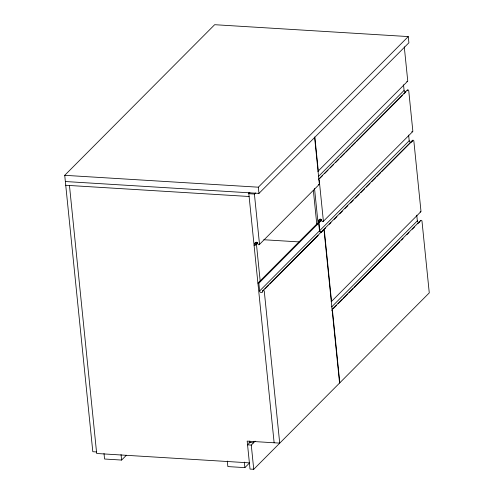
<?xml version="1.0" encoding="UTF-8"?>
<svg xmlns="http://www.w3.org/2000/svg" width="494" height="494" viewBox="0 0 494 494"><rect width="100%" height="100%" fill="white"/><g stroke="black" fill="none" stroke-linecap="round" stroke-linejoin="round"><path stroke-width="0.74" d="M96.521 451.936L92.804 451.714L64.726 175.314L214.668 24.7L408.266 36.575L408.902 42.787L258.961 193.401L65.356 181.526M249.921 192.617L248.834 193.71L254.41 194.049L255.497 192.956M64.726 175.314L258.331 187.195L408.266 36.575M318.093 171.171L407.556 81.3M318.42 176.475L404.092 90.421L403.518 84.777M318.439 179.396L407.359 90.075M319.352 178.847L322.601 175.574M324.774 173.4L328.028 170.127M330.196 167.948L333.45 164.681M335.617 162.501L338.872 159.235M340.496 157.605L344.837 153.245M345.917 152.158L350.258 147.799M351.339 146.712L355.68 142.352M356.761 141.265L402.307 95.515M403.938 93.879L405.562 92.242M254.07 245.259L254.997 245.32L254.842 243.764L256.472 242.128M254.997 245.32L257.72 242.585M259.313 244.586L319.167 184.466M314.536 188.523L317.957 222.158L318.883 222.214L318.729 220.657L320.353 219.027M321.273 219.509L318.019 222.775L318.945 222.831L321.656 220.108M318.883 222.214L321.594 219.49M318.698 223.084L317.766 223.029L257.917 283.148L258.844 283.204L318.698 223.084L319.488 230.846A1.68 1.426 44.9 0 0 320.785 232.421M323.2 221.479L412.669 131.614M420.437 221.046A0.84 0.71 44.9 0 1 421.135 220.318A0.84 0.71 44.9 0 1 421.987 221.139L429.274 292.88L253.737 469.3L250.02 469.072L247.179 441.123L279.709 443.118L264.284 291.256A0.84 0.71 44.9 0 0 263.426 290.429A0.84 0.71 44.9 0 0 262.734 291.157A1.68 1.426 44.9 0 1 261.338 292.615A1.68 1.426 44.9 0 1 259.634 290.972L319.488 230.846M321.44 232.248A1.68 1.426 44.9 0 1 319.735 230.599L409.199 140.728L408.624 135.084M262.901 290.626L322.755 230.507M323.002 230.253L412.471 140.389M262.734 291.157L263.821 290.064M264.908 288.971L268.717 285.149M269.804 284.056L318.229 235.41M320.952 232.68L322.582 231.038A0.84 0.71 44.9 0 1 323.28 230.309A0.84 0.71 44.9 0 1 324.132 231.136L339.557 382.998M323.916 229.698L325.546 228.067M329.337 224.251L330.968 222.621M334.222 219.348L336.933 216.625M339.644 213.902L342.354 211.179M345.065 208.456L347.776 205.732M350.487 203.009L353.198 200.286M355.365 198.106L359.163 194.296M360.787 192.66L364.584 188.85M366.208 187.214L370.006 183.404M371.63 181.767L375.428 177.957M376.514 176.871L380.849 172.511M381.936 171.418L412.299 140.92A0.84 0.71 44.9 0 1 412.996 140.191A0.84 0.71 44.9 0 1 413.849 141.018L420.974 211.204A0.84 0.71 44.9 0 1 420.079 211.889M104.006 453.498L104.567 459.019L121.604 460.062L126.408 455.233M331.338 301.606L420.808 211.735M331.672 306.91L417.337 220.855L416.763 215.205M332.227 309.287L420.61 220.509M333.141 308.731L336.395 305.465M338.019 303.829L342.361 299.475M343.441 298.382L347.782 294.029M348.863 292.936L353.204 288.582M354.284 287.489L399.831 241.739M401.461 240.109L403.085 238.472M406.883 234.662L409.051 232.483M412.305 229.216L414.472 227.036M417.726 223.77L419.894 221.59M250.279 442.118L247.562 444.847L251.279 445.075L255.157 441.179M227.289 461.056L227.851 466.577L244.888 467.627L249.692 462.798M65.739 185.256L249.118 196.501M263.802 239.744L299.055 241.906M248.927 442.538L253.527 442.815L253.373 441.327M249.39 462.859L96.676 453.492L69.456 185.478M404.277 46.825L407.729 80.769A0.84 0.71 44.9 0 1 406.828 81.461M314.894 137.449L318.266 170.634A0.84 0.71 44.9 0 1 317.945 171.282M339.81 382.745L332.524 311.004A0.84 0.71 44.9 0 0 331.665 310.183M314.567 136.962L319.34 183.929A0.84 0.71 44.9 0 1 318.439 184.62M318.945 222.831L319.735 230.599M313.344 190.326L316.852 224.85M258.331 187.195L258.961 193.401M254.41 194.049L259.486 244.048A0.84 0.71 44.9 0 1 258.788 244.777A0.84 0.71 44.9 0 1 257.936 243.956A1.68 1.426 44.9 0 0 256.232 242.307A1.68 1.426 44.9 0 0 254.842 243.764M256.355 243.344L260.252 281.704M258.844 283.204L259.634 290.972M248.735 192.777L274.133 442.772M251.279 445.075L253.737 469.3M249.661 441.111L249.81 442.612M244.326 462.106L244.888 467.627M121.042 454.542L121.604 460.062M419.048 222.504A1.68 1.426 44.9 0 1 417.337 220.855M411.743 131.682A0.84 0.71 44.9 0 0 412.836 131.077L408.736 90.705A0.84 0.71 44.9 0 0 407.883 89.883A0.84 0.71 44.9 0 0 407.186 90.612M318.729 220.657A1.68 1.426 44.9 0 1 320.118 219.2A1.68 1.426 44.9 0 1 321.822 220.849A0.84 0.71 44.9 0 0 322.675 221.676A0.84 0.71 44.9 0 0 323.372 220.948L319.272 180.576A0.84 0.71 44.9 0 0 318.815 179.878M405.796 92.069A1.68 1.426 44.9 0 1 404.092 90.421M331.19 301.717A0.84 0.71 44.9 0 0 331.511 301.068L324.385 230.883A0.84 0.71 44.9 0 0 322.897 230.408M411.304 142.352A1.68 1.426 44.9 0 1 409.199 140.728M412.286 141.321A1.68 1.426 44.9 0 1 412.169 141.685"/></g></svg>
